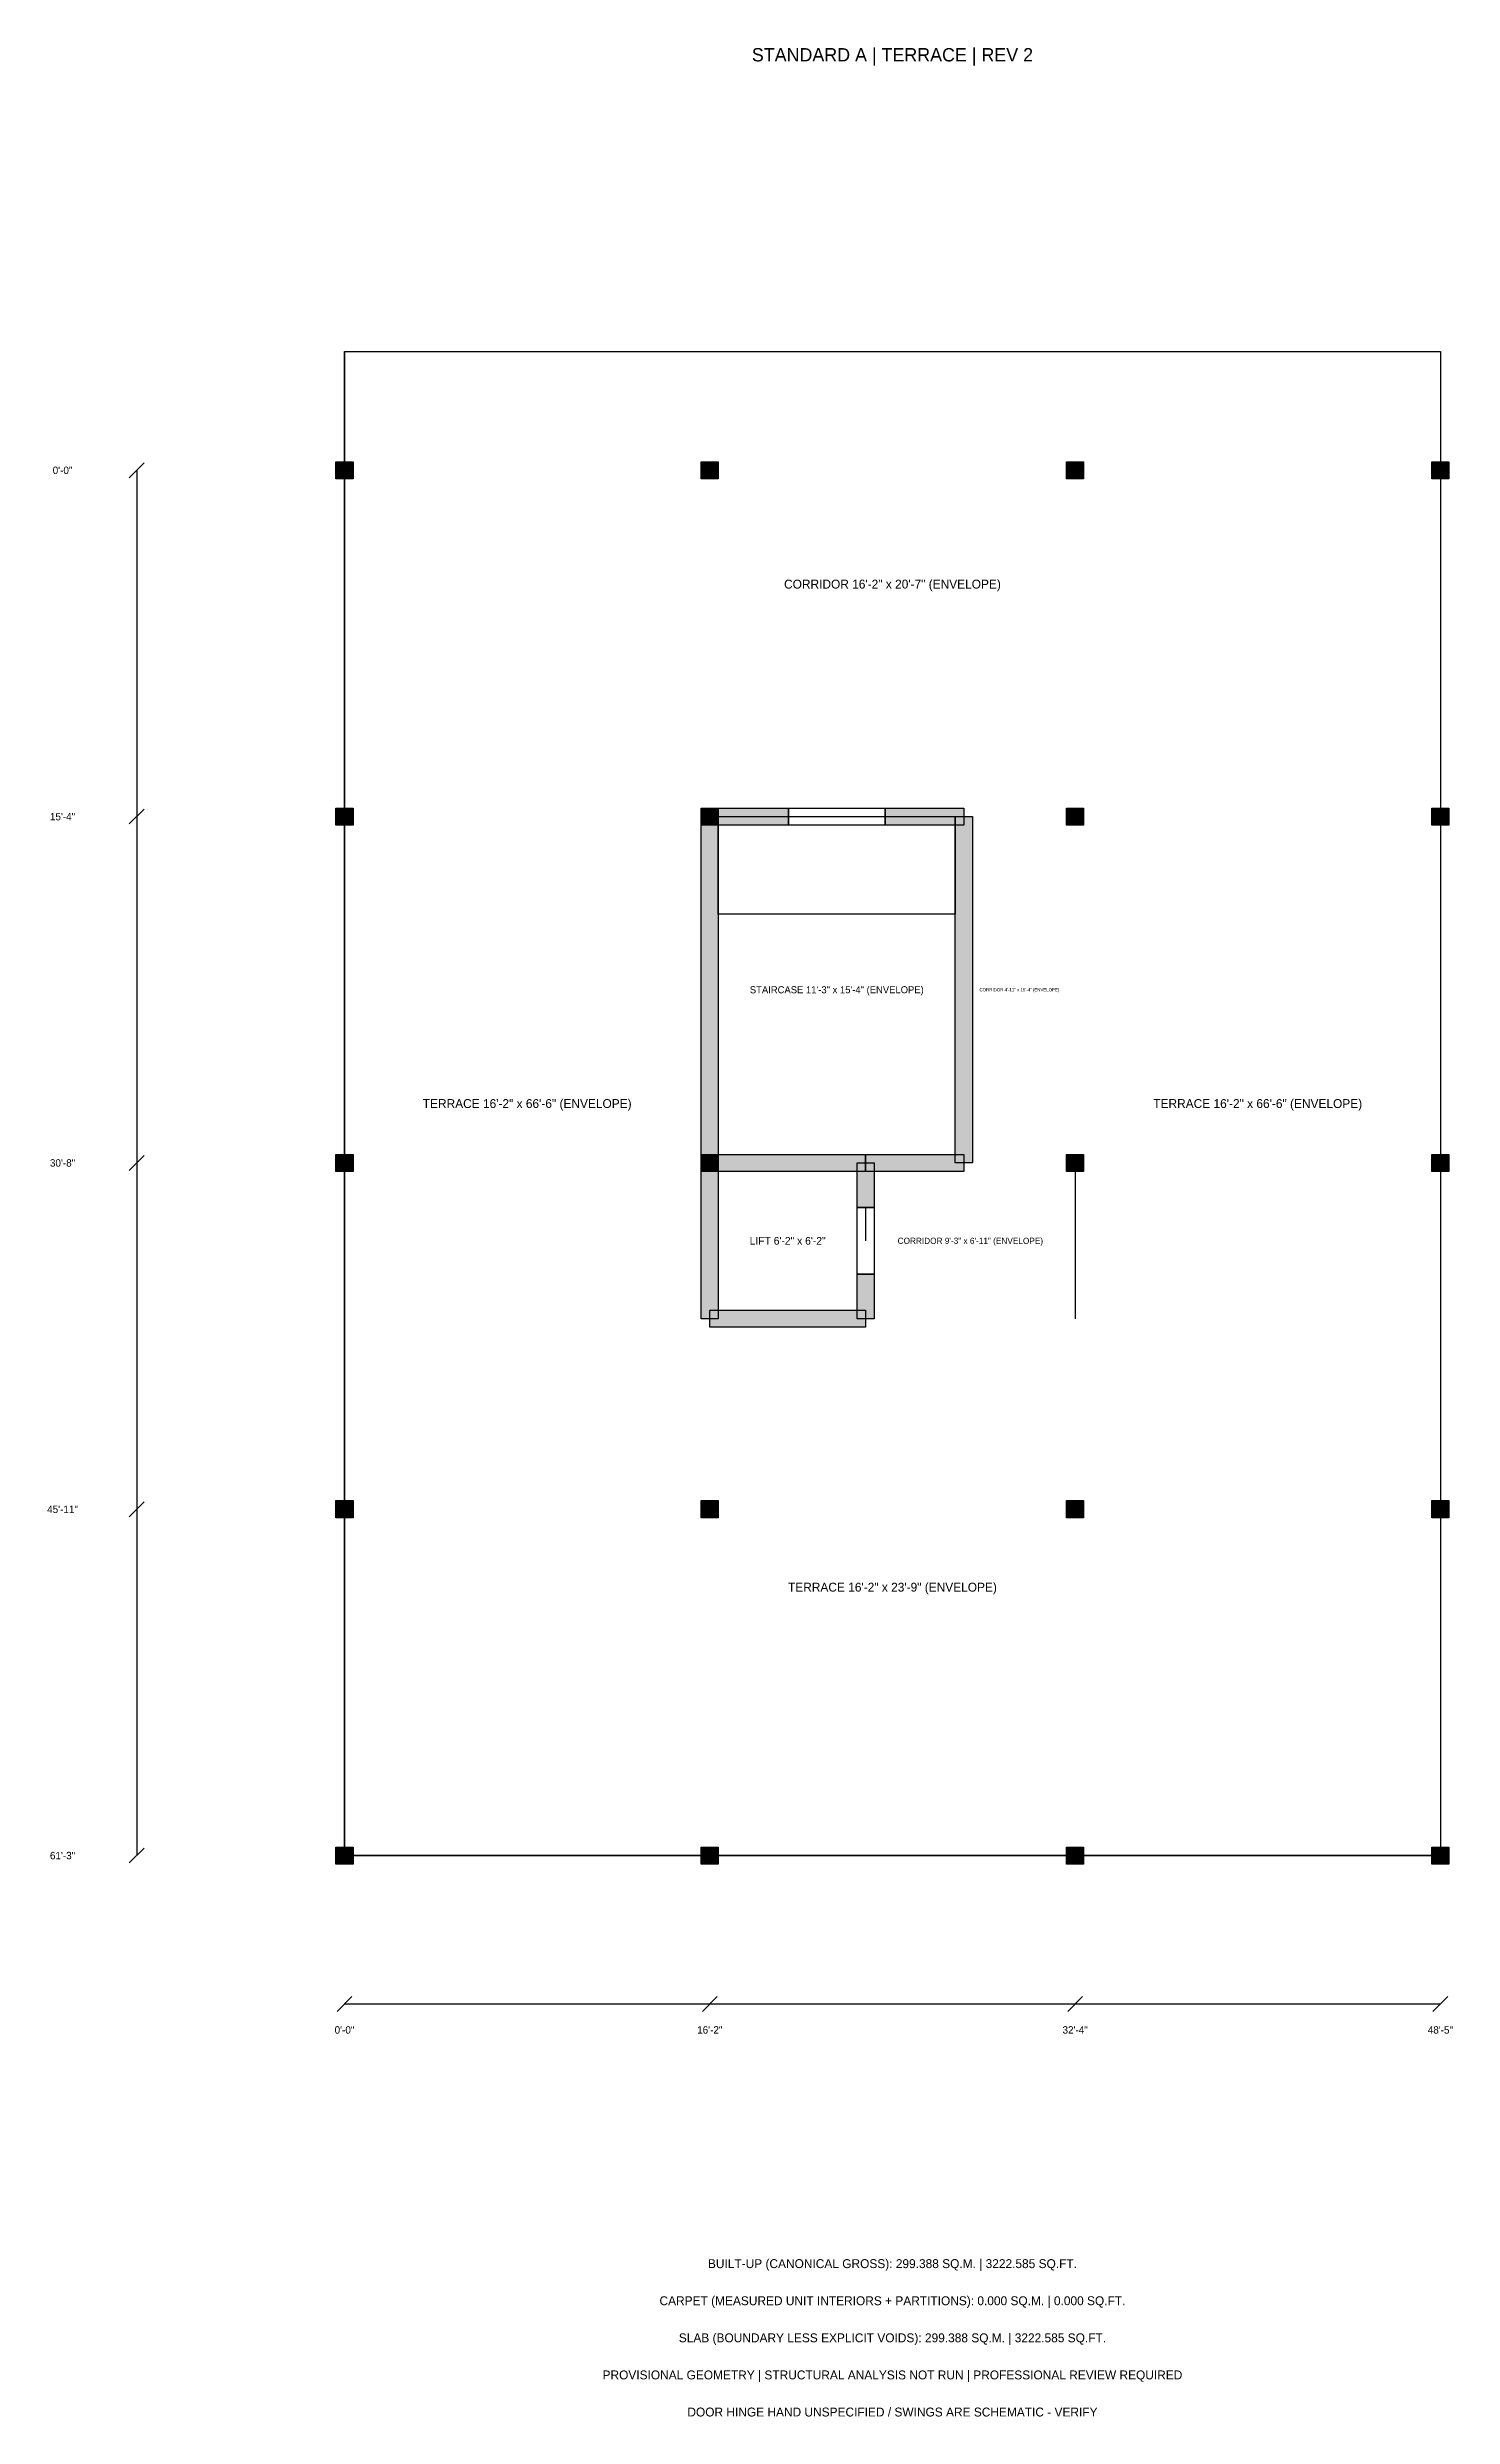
# Model space of a CAD drawing. Header units: millimetres. Extents: x -2389 to 16550, y -30947 to 985.
import ezdxf
from ezdxf.enums import TextEntityAlignment as Align

# ---------------------------------------------------------------- set-up
doc = ezdxf.new("R2010")
doc.units = ezdxf.units.MM
for name, color, linetype in [('A-ANNO-DIMS', 7, 'Continuous'), ('A-ANNO-TEXT', 1, 'Continuous'), ('A-DOOR', 2, 'Continuous'), ('A-GUARD', 32, 'Continuous'), ('A-SLAB', 9, 'Continuous'), ('A-STAIR', 8, 'Continuous'), ('A-WALL-INTR', 252, 'Continuous'), ('S-COLS', 5, 'Continuous')]:
    doc.layers.add(name, color=color, linetype=linetype)
doc.styles.add('ARGON_RESIDENTIAL', font='txt')

msp = doc.modelspace()

# ---------------------------------------------------------------- linework, layer by layer
at = {"layer": 'A-ANNO-DIMS'}
for p, q in [((-1285, -4815), (-1085, -4615)), ((-1185, -4715), (-1185, -9382)), ((-1285, -9482), (-1085, -9282)), ((-1185, -9382), (-1185, -14050)), ((-1285, -14150), (-1085, -13950)), ((-1185, -14050), (-1185, -18718)), ((-1285, -18818), (-1085, -18618)), ((-1185, -18718), (-1185, -23385)), ((-1285, -23485), (-1085, -23285)), ((1515, -25485), (1715, -25285)), ((1615, -25385), (6538, -25385)), ((6438, -25485), (6638, -25285)), ((6538, -25385), (11462, -25385)), ((11362, -25485), (11562, -25285)), ((11462, -25385), (16385, -25385)), ((16285, -25485), (16485, -25285))]:
    msp.add_line(p, q, dxfattribs=at)
at = {"layer": 'A-DOOR'}
msp.add_line((8638, -14650), (8638, -15100), dxfattribs=at)
for points in [[(7600, -9268), (8900, -9268), (8900, -9498), (7600, -9498)], [(8753, -14650), (8753, -15550), (8523, -15550), (8523, -14650)]]:
    msp.add_lwpolyline(points, close=True, dxfattribs=at)
at = {"layer": 'A-GUARD'}
for p, q in [((1615, -3115), (6538, -3115)), ((1615, -3115), (1615, -23385)), ((11462, -3115), (16385, -3115)), ((16385, -3115), (16385, -23385)), ((11462, -14050), (11462, -16150)), ((1615, -23385), (6538, -23385)), ((6538, -23385), (11462, -23385)), ((11462, -23385), (16385, -23385))]:
    msp.add_line(p, q, dxfattribs=at)
at = {"layer": 'A-SLAB'}
msp.add_lwpolyline([(1615, -3115), (16385, -3115), (16385, -23385), (1615, -23385)], close=True, dxfattribs=at)
at = {"layer": 'A-STAIR'}
msp.add_lwpolyline([(6653, -9382), (9847, -9382), (9847, -10698), (6653, -10698)], close=True, dxfattribs=at)
at = {"layer": 'A-WALL-INTR'}
for points in [[(6653, -9382), (6653, -14050), (6423, -14050), (6423, -9382)], [(6538, -9268), (7600, -9268), (7600, -9498), (6538, -9498)], [(8900, -9268), (9962, -9268), (9962, -9498), (8900, -9498)], [(10077, -9382), (10077, -14050), (9847, -14050), (9847, -9382)], [(6538, -13935), (8638, -13935), (8638, -14165), (6538, -14165)], [(8638, -13935), (9962, -13935), (9962, -14165), (8638, -14165)], [(6653, -14050), (6653, -16150), (6423, -16150), (6423, -14050)], [(8753, -14050), (8753, -14650), (8523, -14650), (8523, -14050)], [(8753, -15550), (8753, -16150), (8523, -16150), (8523, -15550)], [(6538, -16035), (8638, -16035), (8638, -16265), (6538, -16265)]]:
    msp.add_lwpolyline(points, close=True, dxfattribs=at)
for points in [[(6653, -9382), (6653, -14050), (6423, -9382), (6423, -14050)], [(6538, -9268), (7600, -9268), (6538, -9498), (7600, -9498)], [(8900, -9268), (9962, -9268), (8900, -9498), (9962, -9498)], [(10077, -9382), (10077, -14050), (9847, -9382), (9847, -14050)], [(6538, -13935), (8638, -13935), (6538, -14165), (8638, -14165)], [(8638, -13935), (9962, -13935), (8638, -14165), (9962, -14165)], [(6653, -14050), (6653, -16150), (6423, -14050), (6423, -16150)], [(8753, -14050), (8753, -14650), (8523, -14050), (8523, -14650)], [(8753, -15550), (8753, -16150), (8523, -15550), (8523, -16150)], [(6538, -16035), (8638, -16035), (6538, -16265), (8638, -16265)]]:
    msp.add_solid(points, dxfattribs=at)
at = {"layer": 'S-COLS'}
for points in [[(1500, -4600), (1730, -4600), (1730, -4830), (1500, -4830)], [(6423, -4600), (6653, -4600), (6653, -4830), (6423, -4830)], [(11347, -4600), (11577, -4600), (11577, -4830), (11347, -4830)], [(16270, -4600), (16500, -4600), (16500, -4830), (16270, -4830)], [(1500, -9268), (1730, -9268), (1730, -9498), (1500, -9498)], [(6423, -9268), (6653, -9268), (6653, -9498), (6423, -9498)], [(11347, -9268), (11577, -9268), (11577, -9498), (11347, -9498)], [(16270, -9268), (16500, -9268), (16500, -9498), (16270, -9498)], [(1500, -13935), (1730, -13935), (1730, -14165), (1500, -14165)], [(6423, -13935), (6653, -13935), (6653, -14165), (6423, -14165)], [(11347, -13935), (11577, -13935), (11577, -14165), (11347, -14165)], [(16270, -13935), (16500, -13935), (16500, -14165), (16270, -14165)], [(1500, -18602), (1730, -18602), (1730, -18832), (1500, -18832)], [(6423, -18602), (6653, -18602), (6653, -18832), (6423, -18832)], [(11347, -18602), (11577, -18602), (11577, -18832), (11347, -18832)], [(16270, -18602), (16500, -18602), (16500, -18832), (16270, -18832)], [(1500, -23270), (1730, -23270), (1730, -23500), (1500, -23500)], [(6423, -23270), (6653, -23270), (6653, -23500), (6423, -23500)], [(11347, -23270), (11577, -23270), (11577, -23500), (11347, -23500)], [(16270, -23270), (16500, -23270), (16500, -23500), (16270, -23500)]]:
    msp.add_lwpolyline(points, close=True, dxfattribs=at)
for points in [[(1500, -4600), (1730, -4600), (1500, -4830), (1730, -4830)], [(6423, -4600), (6653, -4600), (6423, -4830), (6653, -4830)], [(11347, -4600), (11577, -4600), (11347, -4830), (11577, -4830)], [(16270, -4600), (16500, -4600), (16270, -4830), (16500, -4830)], [(1500, -9268), (1730, -9268), (1500, -9498), (1730, -9498)], [(6423, -9268), (6653, -9268), (6423, -9498), (6653, -9498)], [(11347, -9268), (11577, -9268), (11347, -9498), (11577, -9498)], [(16270, -9268), (16500, -9268), (16270, -9498), (16500, -9498)], [(1500, -13935), (1730, -13935), (1500, -14165), (1730, -14165)], [(6423, -13935), (6653, -13935), (6423, -14165), (6653, -14165)], [(11347, -13935), (11577, -13935), (11347, -14165), (11577, -14165)], [(16270, -13935), (16500, -13935), (16270, -14165), (16500, -14165)], [(1500, -18602), (1730, -18602), (1500, -18832), (1730, -18832)], [(6423, -18602), (6653, -18602), (6423, -18832), (6653, -18832)], [(11347, -18602), (11577, -18602), (11347, -18832), (11577, -18832)], [(16270, -18602), (16500, -18602), (16270, -18832), (16500, -18832)], [(1500, -23270), (1730, -23270), (1500, -23500), (1730, -23500)], [(6423, -23270), (6653, -23270), (6423, -23500), (6653, -23500)], [(11347, -23270), (11577, -23270), (11347, -23500), (11577, -23500)], [(16270, -23270), (16500, -23270), (16270, -23500), (16500, -23500)]]:
    msp.add_solid(points, dxfattribs=at)

# ---------------------------------------------------------------- texts
at = {"layer": 'A-ANNO-DIMS', "style": 'ARGON_RESIDENTIAL'}
for s, p in [('0\'-0"', (-2185, -4715)), ('15\'-4"', (-2185, -9382)), ('30\'-8"', (-2185, -14050)), ('45\'-11"', (-2185, -18718)), ('61\'-3"', (-2185, -23385)), ('0\'-0"', (1615, -25735)), ('16\'-2"', (6538, -25735)), ('32\'-4"', (11462, -25735)), ('48\'-5"', (16385, -25735))]:
    msp.add_text(s, height=100, dxfattribs=at).set_placement(p, align=Align.MIDDLE_CENTER)
at = {"layer": 'A-ANNO-TEXT', "style": 'ARGON_RESIDENTIAL'}
for s, height, p in [('STANDARD A | TERRACE | REV 2', 180, (9000, 885)), ('CORRIDOR 16\'-2" x 20\'-7" (ENVELOPE)', 120, (9000, -6249)), ('STAIRCASE 11\'-3" x 15\'-4" (ENVELOPE)', 95.09, (8250, -11716)), ('CORRIDOR 4\'-11" x 15\'-4" (ENVELOPE)', 42.86, (10712, -11716)), ('TERRACE 16\'-2" x 66\'-6" (ENVELOPE)', 120, (4077, -13250)), ('TERRACE 16\'-2" x 66\'-6" (ENVELOPE)', 120, (13923, -13250)), ('LIFT 6\'-2" x 6\'-2"', 103.89, (7588, -15100)), ('CORRIDOR 9\'-3" x 6\'-11" (ENVELOPE)', 83.04, (10050, -15100)), ('TERRACE 16\'-2" x 23\'-9" (ENVELOPE)', 120, (9000, -19768)), ('BUILT-UP (CANONICAL GROSS): 299.388 SQ.M. | 3222.585 SQ.FT.', 120, (9000, -28885)), ('CARPET (MEASURED UNIT INTERIORS + PARTITIONS): 0.000 SQ.M. | 0.000 SQ.FT.', 120, (9000, -29385)), ('SLAB (BOUNDARY LESS EXPLICIT VOIDS): 299.388 SQ.M. | 3222.585 SQ.FT.', 120, (9000, -29885)), ('PROVISIONAL GEOMETRY | STRUCTURAL ANALYSIS NOT RUN | PROFESSIONAL REVIEW REQUIRED', 120, (9000, -30385)), ('DOOR HINGE HAND UNSPECIFIED / SWINGS ARE SCHEMATIC - VERIFY', 120, (9000, -30885))]:
    msp.add_text(s, height=height, dxfattribs=at).set_placement(p, align=Align.MIDDLE_CENTER)

doc.saveas('drawing.dxf')
